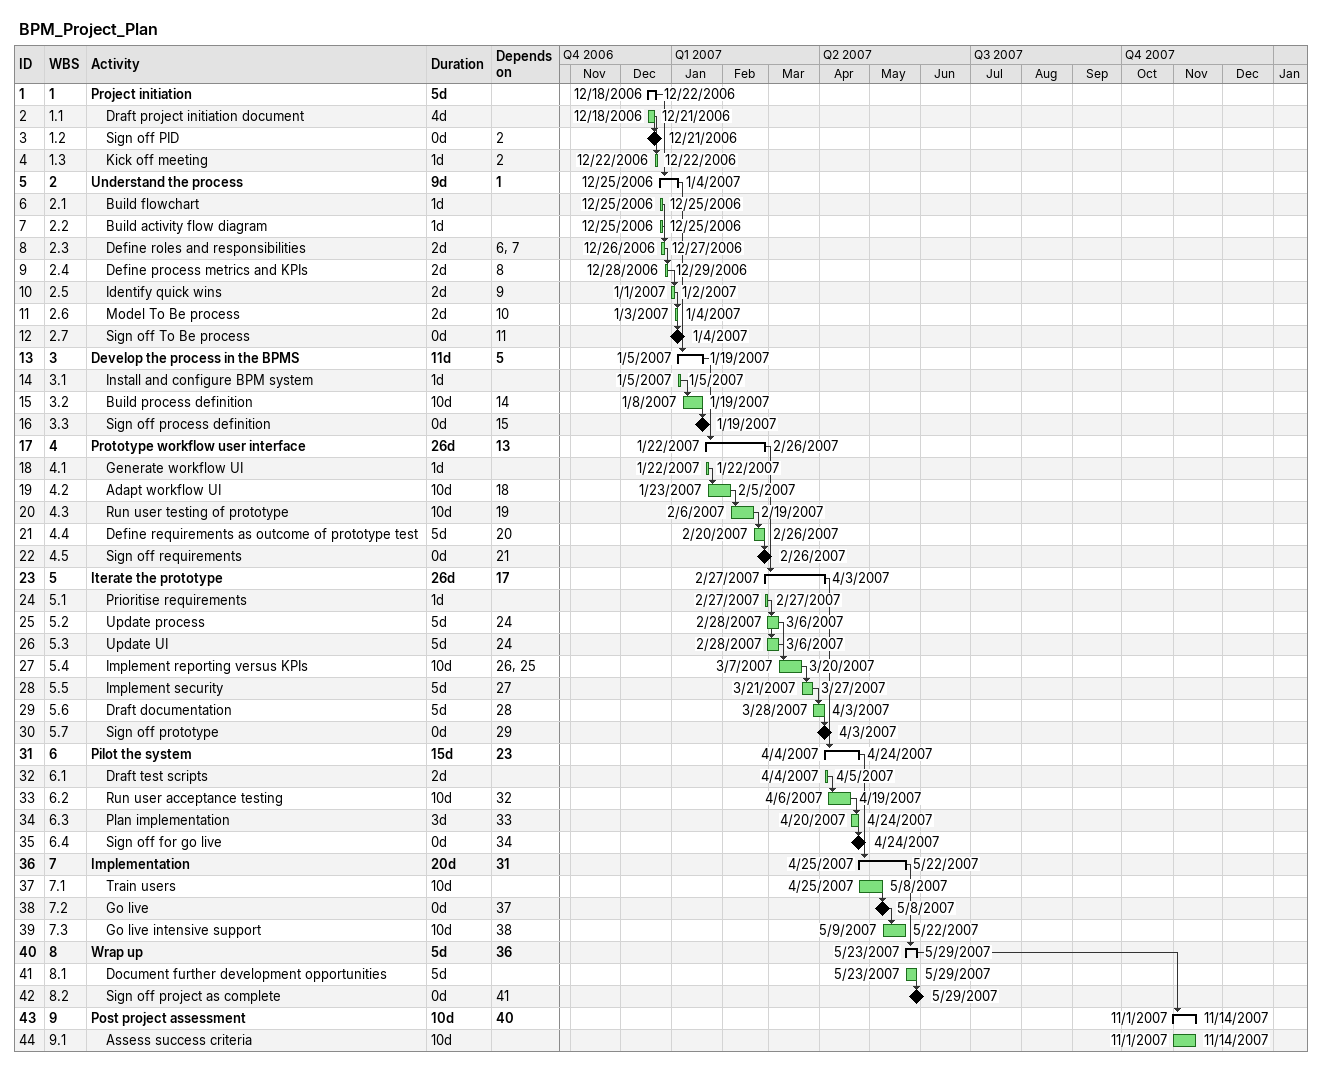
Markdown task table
BPM_Project_Plan

| ID | WBS | Task | Duration | Start | Finish | Predecessors |
|---|---|---|---|---|---|---|
| 1 | 1 | **Project initiation** | 5d | 2006-12-18 | 2006-12-22 |  |
| 2 | 1.1 | Draft project initiation document | 4d | 2006-12-18 | 2006-12-21 |  |
| 3 | 1.2 | Sign off PID | 0d | 2006-12-21 | 2006-12-21 | 2 |
| 4 | 1.3 | Kick off meeting | 1d | 2006-12-22 | 2006-12-22 | 2 |
| 5 | 2 | **Understand the process** | 9d | 2006-12-25 | 2007-01-04 | 1 |
| 6 | 2.1 | Build flowchart | 1d | 2006-12-25 | 2006-12-25 |  |
| 7 | 2.2 | Build activity flow diagram | 1d | 2006-12-25 | 2006-12-25 |  |
| 8 | 2.3 | Define roles and responsibilities | 2d | 2006-12-26 | 2006-12-27 | 6, 7 |
| 9 | 2.4 | Define process metrics and KPIs | 2d | 2006-12-28 | 2006-12-29 | 8 |
| 10 | 2.5 | Identify quick wins | 2d | 2007-01-01 | 2007-01-02 | 9 |
| 11 | 2.6 | Model To Be process | 2d | 2007-01-03 | 2007-01-04 | 10 |
| 12 | 2.7 | Sign off To Be process | 0d | 2007-01-04 | 2007-01-04 | 11 |
| 13 | 3 | **Develop the process in the BPMS** | 11d | 2007-01-05 | 2007-01-19 | 5 |
| 14 | 3.1 | Install and configure BPM system | 1d | 2007-01-05 | 2007-01-05 |  |
| 15 | 3.2 | Build process definition | 10d | 2007-01-08 | 2007-01-19 | 14 |
| 16 | 3.3 | Sign off process definition | 0d | 2007-01-19 | 2007-01-19 | 15 |
| 17 | 4 | **Prototype workflow user interface** | 26d | 2007-01-22 | 2007-02-26 | 13 |
| 18 | 4.1 | Generate workflow UI | 1d | 2007-01-22 | 2007-01-22 |  |
| 19 | 4.2 | Adapt workflow UI | 10d | 2007-01-23 | 2007-02-05 | 18 |
| 20 | 4.3 | Run user testing of prototype | 10d | 2007-02-06 | 2007-02-19 | 19 |
| 21 | 4.4 | Define requirements as outcome of prototype test | 5d | 2007-02-20 | 2007-02-26 | 20 |
| 22 | 4.5 | Sign off requirements | 0d | 2007-02-26 | 2007-02-26 | 21 |
| 23 | 5 | **Iterate the prototype** | 26d | 2007-02-27 | 2007-04-03 | 17 |
| 24 | 5.1 | Prioritise requirements | 1d | 2007-02-27 | 2007-02-27 |  |
| 25 | 5.2 | Update process | 5d | 2007-02-28 | 2007-03-06 | 24 |
| 26 | 5.3 | Update UI | 5d | 2007-02-28 | 2007-03-06 | 24 |
| 27 | 5.4 | Implement reporting versus KPIs | 10d | 2007-03-07 | 2007-03-20 | 26, 25 |
| 28 | 5.5 | Implement security | 5d | 2007-03-21 | 2007-03-27 | 27 |
| 29 | 5.6 | Draft documentation | 5d | 2007-03-28 | 2007-04-03 | 28 |
| 30 | 5.7 | Sign off prototype | 0d | 2007-04-03 | 2007-04-03 | 29 |
| 31 | 6 | **Pilot the system** | 15d | 2007-04-04 | 2007-04-24 | 23 |
| 32 | 6.1 | Draft test scripts | 2d | 2007-04-04 | 2007-04-05 |  |
| 33 | 6.2 | Run user acceptance testing | 10d | 2007-04-06 | 2007-04-19 | 32 |
| 34 | 6.3 | Plan implementation | 3d | 2007-04-20 | 2007-04-24 | 33 |
| 35 | 6.4 | Sign off for go live | 0d | 2007-04-24 | 2007-04-24 | 34 |
| 36 | 7 | **Implementation** | 20d | 2007-04-25 | 2007-05-22 | 31 |
| 37 | 7.1 | Train users | 10d | 2007-04-25 | 2007-05-08 |  |
| 38 | 7.2 | Go live | 0d | 2007-05-08 | 2007-05-08 | 37 |
| 39 | 7.3 | Go live intensive support | 10d | 2007-05-09 | 2007-05-22 | 38 |
| 40 | 8 | **Wrap up** | 5d | 2007-05-23 | 2007-05-29 | 36 |
| 41 | 8.1 | Document further development opportunities | 5d | 2007-05-23 | 2007-05-29 |  |
| 42 | 8.2 | Sign off project as complete | 0d | 2007-05-29 | 2007-05-29 | 41 |
| 43 | 9 | **Post project assessment** | 10d | 2007-11-01 | 2007-11-14 | 40 |
| 44 | 9.1 | Assess success criteria | 10d | 2007-11-01 | 2007-11-14 |  |
